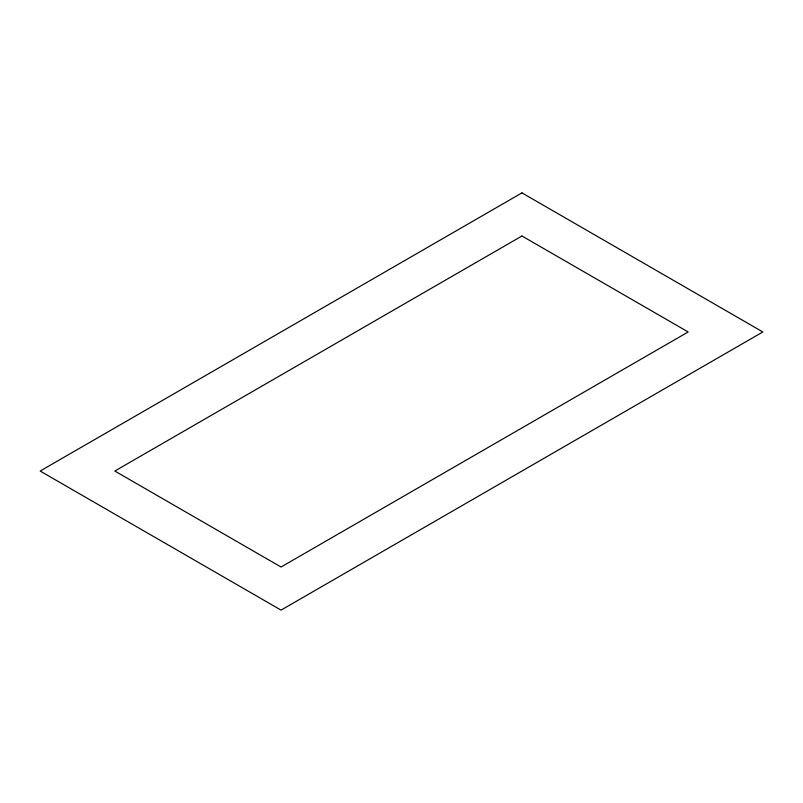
<?xml version="1.0" encoding="UTF-8"?>
<svg xmlns="http://www.w3.org/2000/svg" width="803" height="803" viewBox="0 0 803 803"><rect width="100%" height="100%" fill="white"/><g stroke="black" fill="none" stroke-linecap="round" stroke-linejoin="round"><path stroke-width="1.2" d="M521.95 192.881L40.15 471.04L281.05 610.119L762.85 331.96L521.95 192.881M521.95 235.992L114.829 471.04L281.05 567.008L688.171 331.96L521.95 235.992"/></g></svg>
